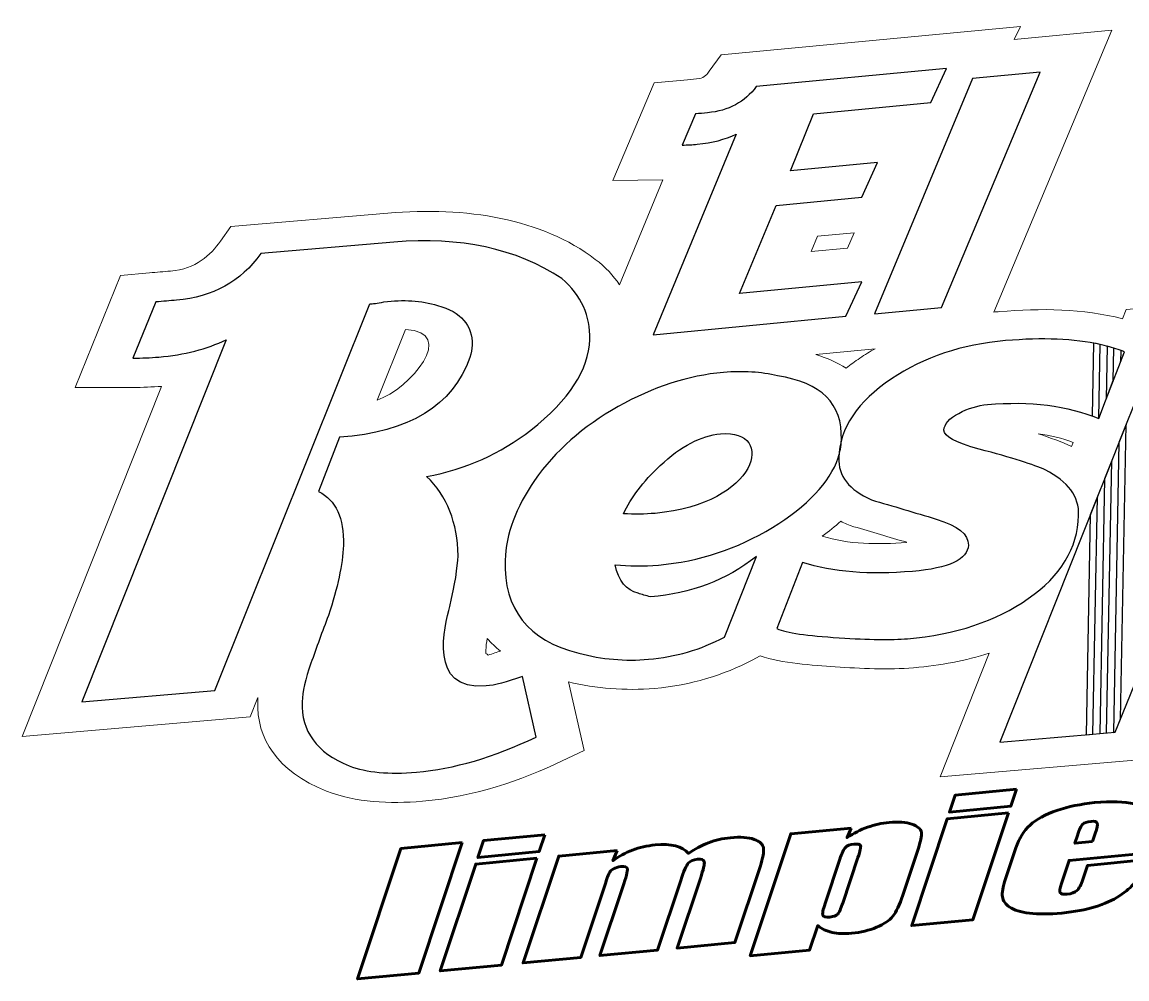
# Model space of a CAD drawing. Header units: centimetres. Extents: x -3.87 to -1.15, y 3.54 to 4.26.
# Drawn here: x -3.87 to -3.039, y 3.54 to 4.26 of the extents above; entities that cross this region are included whole.
import ezdxf

# ---------------------------------------------------------------- set-up
doc = ezdxf.new("R2010")
doc.units = ezdxf.units.CM
doc.header["$MEASUREMENT"] = 0
doc.layers.add('Capa 1', color=7, linetype='Continuous')

msp = doc.modelspace()

# ---------------------------------------------------------------- linework, layer by layer
at = {"layer": 'Capa 1', "color": 175, "lineweight": 9}
for points, knots in [([(-1.56351, 4.13168), (-1.56351, 4.13168), (-1.56351, 4.13168), (-1.56351, 4.13168), (-1.56351, 4.13168), (-1.56351, 4.13168), (-1.54714, 4.17159), (-1.54714, 4.17159), (-1.54714, 4.17159), (-1.54714, 4.17159), (-1.38848, 4.18524), (-1.38848, 4.18524), (-1.38848, 4.18524), (-1.38848, 4.18524), (-1.38851, 4.18524), (-1.38851, 4.18524), (-1.38851, 4.18524), (-1.38809, 4.18528), (-1.38768, 4.18531), (-1.38727, 4.18536), (-1.38727, 4.18536), (-1.3744, 4.18646), (-1.36129, 4.18568), (-1.34945, 4.18187), (-1.34945, 4.18187), (-1.34945, 4.18187), (-1.3251, 4.17404), (-1.3251, 4.17404), (-1.3251, 4.17404), (-1.3251, 4.17404), (-1.3627, 4.07263), (-1.3627, 4.07263), (-1.3627, 4.07263), (-1.3627, 4.07263), (-1.39972, 4.08438), (-1.39972, 4.08438), (-1.39972, 4.08438), (-1.40309, 4.08546), (-1.4077, 4.08658), (-1.41151, 4.08625), (-1.41151, 4.08625), (-1.426, 4.085), (-1.43395, 4.07411), (-1.43729, 4.06591), (-1.43729, 4.06591), (-1.43729, 4.06591), (-1.49435, 3.92671), (-1.49435, 3.92671), (-1.49435, 3.92671), (-1.49435, 3.92671), (-1.65311, 3.91304), (-1.65311, 3.91304), (-1.65311, 3.91304), (-1.65311, 3.91304), (-1.64802, 3.92543), (-1.64802, 3.92543), (-1.64802, 3.92543), (-1.67187, 3.91353), (-1.69894, 3.90475), (-1.72913, 3.90215), (-1.72913, 3.90215), (-1.74882, 3.90046), (-1.76874, 3.90161), (-1.78742, 3.90634), (-1.78742, 3.90634), (-1.81823, 3.91414), (-1.83832, 3.92778), (-1.85041, 3.94455), (-1.85041, 3.94455), (-1.85041, 3.94455), (-1.87052, 3.89432), (-1.87052, 3.89432), (-1.87052, 3.89432), (-1.87052, 3.89432), (-2.00941, 3.88235), (-2.00941, 3.88235), (-2.00941, 3.88235), (-2.01803, 3.88022), (-2.02698, 3.87866), (-2.03629, 3.87786), (-2.03629, 3.87786), (-2.04899, 3.87677), (-2.06177, 3.87713), (-2.07416, 3.87937), (-2.07416, 3.87937), (-2.07416, 3.87937), (-2.05085, 3.82946), (-2.05085, 3.82946), (-2.05085, 3.82946), (-2.05085, 3.82946), (-2.06221, 3.82036), (-2.06221, 3.82036), (-2.06221, 3.82036), (-2.0894, 3.79858), (-2.12644, 3.78609), (-2.16861, 3.78182), (-2.16861, 3.78182), (-2.20227, 3.77838), (-2.23324, 3.78478), (-2.25702, 3.80102), (-2.25702, 3.80102), (-2.29454, 3.82654), (-2.29078, 3.85845), (-2.27814, 3.88998), (-2.27814, 3.88998), (-2.27814, 3.88998), (-2.23621, 3.99476), (-2.23621, 3.99476), (-2.23621, 3.99476), (-2.23621, 3.99476), (-2.29175, 3.85804), (-2.29175, 3.85804), (-2.29175, 3.85804), (-2.29175, 3.85804), (-2.4386, 3.84539), (-2.4386, 3.84539), (-2.4386, 3.84539), (-2.45142, 3.84108), (-2.46504, 3.8379), (-2.47925, 3.83668), (-2.47925, 3.83668), (-2.50065, 3.83484), (-2.5203, 3.83778), (-2.53706, 3.84474), (-2.53706, 3.84474), (-2.555, 3.83661), (-2.57501, 3.83061), (-2.59696, 3.82872), (-2.59696, 3.82872), (-2.61077, 3.82752), (-2.62472, 3.82794), (-2.6381, 3.83067), (-2.6381, 3.83067), (-2.66391, 3.83591), (-2.68121, 3.84637), (-2.69243, 3.85953), (-2.69243, 3.85953), (-2.69243, 3.85953), (-2.7076, 3.82179), (-2.7076, 3.82179), (-2.7076, 3.82179), (-2.7076, 3.82179), (-2.86612, 3.80814), (-2.86612, 3.80814), (-2.86612, 3.80814), (-2.86612, 3.80814), (-2.85839, 3.8275), (-2.85839, 3.8275), (-2.85839, 3.8275), (-2.88064, 3.81451), (-2.90691, 3.80419), (-2.93687, 3.80162), (-2.93687, 3.80162), (-2.95272, 3.80025), (-2.96756, 3.8012), (-2.98096, 3.80431), (-2.98096, 3.80431), (-2.98096, 3.80431), (-3.02089, 3.70537), (-3.02089, 3.70537), (-3.02089, 3.70537), (-3.02089, 3.70537), (-3.17936, 3.69172), (-3.17936, 3.69172), (-3.17936, 3.69172), (-3.17936, 3.69172), (-3.14235, 3.78471), (-3.14235, 3.78471), (-3.14235, 3.78471), (-3.15992, 3.77918), (-3.17894, 3.77556), (-3.19927, 3.77381), (-3.19927, 3.77381), (-3.21807, 3.77218), (-3.23942, 3.7733), (-3.25827, 3.7745), (-3.25827, 3.7745), (-3.27537, 3.7756), (-3.29842, 3.77727), (-3.31483, 3.78275), (-3.31483, 3.78275), (-3.31483, 3.78275), (-3.32074, 3.77962), (-3.32074, 3.77962), (-3.32074, 3.77962), (-3.34225, 3.76831), (-3.3668, 3.76067), (-3.39425, 3.75831), (-3.39425, 3.75831), (-3.41644, 3.7564), (-3.43824, 3.75823), (-3.45918, 3.76319), (-3.45918, 3.76319), (-3.45918, 3.76319), (-3.44743, 3.71154), (-3.44743, 3.71154), (-3.44743, 3.71154), (-3.44743, 3.71154), (-3.46382, 3.70374), (-3.46382, 3.70374), (-3.46382, 3.70374), (-3.49484, 3.68896), (-3.53058, 3.67667), (-3.56903, 3.67336), (-3.56903, 3.67336), (-3.59371, 3.67124), (-3.61932, 3.67244), (-3.64121, 3.68105), (-3.64121, 3.68105), (-3.67869, 3.69578), (-3.694, 3.72078), (-3.69304, 3.74878), (-3.69304, 3.74878), (-3.69301, 3.74962), (-3.69295, 3.75047), (-3.6929, 3.75131), (-3.6929, 3.75131), (-3.6929, 3.75131), (-3.69869, 3.73687), (-3.69869, 3.73687), (-3.69869, 3.73687), (-3.69869, 3.73687), (-3.87043, 3.72209), (-3.87043, 3.72209), (-3.87043, 3.72209), (-3.87043, 3.72209), (-3.76542, 3.98558), (-3.76542, 3.98558), (-3.76542, 3.98558), (-3.77254, 3.98503), (-3.77968, 3.98478), (-3.78683, 3.98478), (-3.78683, 3.98478), (-3.78683, 3.98478), (-3.8306, 3.9848), (-3.8306, 3.9848), (-3.8306, 3.9848), (-3.8306, 3.9848), (-3.79641, 4.06906), (-3.79641, 4.06906), (-3.79641, 4.06906), (-3.79641, 4.06906), (-3.77442, 4.07096), (-3.77442, 4.07096), (-3.77442, 4.07096), (-3.76915, 4.07141), (-3.76392, 4.07186), (-3.75865, 4.0723), (-3.75865, 4.0723), (-3.73964, 4.07395), (-3.72864, 4.08419), (-3.721, 4.09493), (-3.721, 4.09493), (-3.721, 4.09493), (-3.71327, 4.10575), (-3.71327, 4.10575), (-3.71327, 4.10575), (-3.71327, 4.10575), (-3.59514, 4.11592), (-3.59514, 4.11592), (-3.59514, 4.11592), (-3.53594, 4.12101), (-3.47918, 4.11173), (-3.43891, 4.08115), (-3.43891, 4.08115), (-3.43117, 4.07528), (-3.42522, 4.06886), (-3.42078, 4.06207), (-3.42078, 4.06207), (-3.42078, 4.06207), (-3.38798, 4.14096), (-3.38798, 4.14096), (-3.38798, 4.14096), (-3.38798, 4.14096), (-3.4257, 4.14046), (-3.4257, 4.14046), (-3.4257, 4.14046), (-3.4257, 4.14046), (-3.39467, 4.21387), (-3.39467, 4.21387), (-3.39467, 4.21387), (-3.39467, 4.21387), (-3.36947, 4.21627), (-3.36947, 4.21627), (-3.36947, 4.21627), (-3.36643, 4.21656), (-3.36338, 4.21685), (-3.36035, 4.21714), (-3.36035, 4.21714), (-3.35707, 4.21746), (-3.35434, 4.22112), (-3.35314, 4.22273), (-3.35314, 4.22273), (-3.35314, 4.22273), (-3.34406, 4.23496), (-3.34406, 4.23496), (-3.34406, 4.23496), (-3.34406, 4.23496), (-3.11894, 4.25647), (-3.11894, 4.25647), (-3.11894, 4.25647), (-3.11894, 4.25647), (-3.12354, 4.24647), (-3.12354, 4.24647), (-3.12354, 4.24647), (-3.12354, 4.24647), (-3.05005, 4.2535), (-3.05005, 4.2535), (-3.05005, 4.2535), (-3.05005, 4.2535), (-3.13884, 4.04142), (-3.13884, 4.04142), (-3.13884, 4.04142), (-3.13746, 4.04157), (-3.13607, 4.04169), (-3.13467, 4.04181), (-3.13467, 4.04181), (-3.10384, 4.04447), (-3.07131, 4.04401), (-3.04215, 4.03648), (-3.04215, 4.03648), (-3.04215, 4.03648), (-3.03935, 4.04351), (-3.03935, 4.04351), (-3.03935, 4.04351), (-3.03935, 4.04351), (-2.88046, 4.05719), (-2.88046, 4.05719), (-2.88046, 4.05719), (-2.88046, 4.05719), (-2.88058, 4.05683), (-2.88058, 4.05683), (-2.88058, 4.05683), (-2.87706, 4.05737), (-2.87351, 4.0578), (-2.86984, 4.0581), (-2.86984, 4.0581), (-2.85605, 4.0593), (-2.84212, 4.05888), (-2.82874, 4.05617), (-2.82874, 4.05617), (-2.80493, 4.05133), (-2.78842, 4.04204), (-2.77735, 4.03028), (-2.77735, 4.03028), (-2.77735, 4.03028), (-2.71992, 4.17392), (-2.71992, 4.17392), (-2.71992, 4.17392), (-2.71992, 4.17392), (-2.56065, 4.18765), (-2.56065, 4.18765), (-2.56065, 4.18765), (-2.56065, 4.18765), (-2.61084, 4.06269), (-2.61084, 4.06269), (-2.61084, 4.06269), (-2.58803, 4.07639), (-2.56091, 4.08732), (-2.52977, 4.09), (-2.52977, 4.09), (-2.51555, 4.09122), (-2.50202, 4.09061), (-2.48957, 4.08818), (-2.48957, 4.08818), (-2.48957, 4.08818), (-2.48817, 4.09141), (-2.48817, 4.09141), (-2.48817, 4.09141), (-2.48817, 4.09141), (-2.33208, 4.10485), (-2.33208, 4.10485), (-2.33208, 4.10485), (-2.33208, 4.10485), (-2.33243, 4.10396), (-2.33243, 4.10396), (-2.33243, 4.10396), (-2.33243, 4.10396), (-2.18859, 4.11634), (-2.18859, 4.11634), (-2.18859, 4.11634), (-2.18859, 4.11634), (-2.18881, 4.11581), (-2.18881, 4.11581), (-2.18881, 4.11581), (-2.18394, 4.11657), (-2.17902, 4.11716), (-2.17403, 4.11759), (-2.17403, 4.11759), (-2.16286, 4.11856), (-2.15177, 4.11901), (-2.14072, 4.11715), (-2.14072, 4.11715), (-2.11256, 4.11241), (-2.09244, 4.10191), (-2.08014, 4.08786), (-2.08014, 4.08786), (-2.07363, 4.09332), (-2.06666, 4.09855), (-2.05918, 4.10353), (-2.05918, 4.10353), (-2.03449, 4.11998), (-2.00408, 4.13397), (-1.96843, 4.13704), (-1.96843, 4.13704), (-1.95396, 4.13828), (-1.94028, 4.13755), (-1.92778, 4.13494), (-1.92778, 4.13494), (-1.92778, 4.13494), (-1.8828, 4.24602), (-1.8828, 4.24602), (-1.8828, 4.24602), (-1.8828, 4.24602), (-1.7243, 4.25967), (-1.7243, 4.25967), (-1.7243, 4.25967), (-1.7243, 4.25967), (-1.77694, 4.12816), (-1.77694, 4.12816), (-1.77694, 4.12816), (-1.77463, 4.12961), (-1.77226, 4.13101), (-1.76985, 4.13241), (-1.76985, 4.13241), (-1.74278, 4.14803), (-1.71102, 4.16008), (-1.67479, 4.1632), (-1.67479, 4.1632), (-1.65477, 4.16492), (-1.63504, 4.16341), (-1.6162, 4.15849), (-1.6162, 4.15849), (-1.59287, 4.15242), (-1.57571, 4.14312), (-1.56351, 4.13168)], [0, 0, 0, 0, 0.009091, 0.009091, 0.009091, 0.009091, 0.018182, 0.018182, 0.018182, 0.018182, 0.027273, 0.027273, 0.027273, 0.027273, 0.036364, 0.036364, 0.036364, 0.036364, 0.045455, 0.045455, 0.045455, 0.045455, 0.054545, 0.054545, 0.054545, 0.054545, 0.063636, 0.063636, 0.063636, 0.063636, 0.072727, 0.072727, 0.072727, 0.072727, 0.081818, 0.081818, 0.081818, 0.081818, 0.090909, 0.090909, 0.090909, 0.090909, 0.1, 0.1, 0.1, 0.1, 0.109091, 0.109091, 0.109091, 0.109091, 0.118182, 0.118182, 0.118182, 0.118182, 0.127273, 0.127273, 0.127273, 0.127273, 0.136364, 0.136364, 0.136364, 0.136364, 0.145455, 0.145455, 0.145455, 0.145455, 0.154545, 0.154545, 0.154545, 0.154545, 0.163636, 0.163636, 0.163636, 0.163636, 0.172727, 0.172727, 0.172727, 0.172727, 0.181818, 0.181818, 0.181818, 0.181818, 0.190909, 0.190909, 0.190909, 0.190909, 0.2, 0.2, 0.2, 0.2, 0.209091, 0.209091, 0.209091, 0.209091, 0.218182, 0.218182, 0.218182, 0.218182, 0.227273, 0.227273, 0.227273, 0.227273, 0.236364, 0.236364, 0.236364, 0.236364, 0.245455, 0.245455, 0.245455, 0.245455, 0.254545, 0.254545, 0.254545, 0.254545, 0.263636, 0.263636, 0.263636, 0.263636, 0.272727, 0.272727, 0.272727, 0.272727, 0.281818, 0.281818, 0.281818, 0.281818, 0.290909, 0.290909, 0.290909, 0.290909, 0.3, 0.3, 0.3, 0.3, 0.309091, 0.309091, 0.309091, 0.309091, 0.318182, 0.318182, 0.318182, 0.318182, 0.327273, 0.327273, 0.327273, 0.327273, 0.336364, 0.336364, 0.336364, 0.336364, 0.345455, 0.345455, 0.345455, 0.345455, 0.354545, 0.354545, 0.354545, 0.354545, 0.363636, 0.363636, 0.363636, 0.363636, 0.372727, 0.372727, 0.372727, 0.372727, 0.381818, 0.381818, 0.381818, 0.381818, 0.390909, 0.390909, 0.390909, 0.390909, 0.4, 0.4, 0.4, 0.4, 0.409091, 0.409091, 0.409091, 0.409091, 0.418182, 0.418182, 0.418182, 0.418182, 0.427273, 0.427273, 0.427273, 0.427273, 0.436364, 0.436364, 0.436364, 0.436364, 0.445455, 0.445455, 0.445455, 0.445455, 0.454545, 0.454545, 0.454545, 0.454545, 0.463636, 0.463636, 0.463636, 0.463636, 0.472727, 0.472727, 0.472727, 0.472727, 0.481818, 0.481818, 0.481818, 0.481818, 0.490909, 0.490909, 0.490909, 0.490909, 0.5, 0.5, 0.5, 0.5, 0.509091, 0.509091, 0.509091, 0.509091, 0.518182, 0.518182, 0.518182, 0.518182, 0.527273, 0.527273, 0.527273, 0.527273, 0.536364, 0.536364, 0.536364, 0.536364, 0.545455, 0.545455, 0.545455, 0.545455, 0.554545, 0.554545, 0.554545, 0.554545, 0.563636, 0.563636, 0.563636, 0.563636, 0.572727, 0.572727, 0.572727, 0.572727, 0.581818, 0.581818, 0.581818, 0.581818, 0.590909, 0.590909, 0.590909, 0.590909, 0.6, 0.6, 0.6, 0.6, 0.609091, 0.609091, 0.609091, 0.609091, 0.618182, 0.618182, 0.618182, 0.618182, 0.627273, 0.627273, 0.627273, 0.627273, 0.636364, 0.636364, 0.636364, 0.636364, 0.645455, 0.645455, 0.645455, 0.645455, 0.654545, 0.654545, 0.654545, 0.654545, 0.663636, 0.663636, 0.663636, 0.663636, 0.672727, 0.672727, 0.672727, 0.672727, 0.681818, 0.681818, 0.681818, 0.681818, 0.690909, 0.690909, 0.690909, 0.690909, 0.7, 0.7, 0.7, 0.7, 0.709091, 0.709091, 0.709091, 0.709091, 0.718182, 0.718182, 0.718182, 0.718182, 0.727273, 0.727273, 0.727273, 0.727273, 0.736364, 0.736364, 0.736364, 0.736364, 0.745455, 0.745455, 0.745455, 0.745455, 0.754545, 0.754545, 0.754545, 0.754545, 0.763636, 0.763636, 0.763636, 0.763636, 0.772727, 0.772727, 0.772727, 0.772727, 0.781818, 0.781818, 0.781818, 0.781818, 0.790909, 0.790909, 0.790909, 0.790909, 0.8, 0.8, 0.8, 0.8, 0.809091, 0.809091, 0.809091, 0.809091, 0.818182, 0.818182, 0.818182, 0.818182, 0.827273, 0.827273, 0.827273, 0.827273, 0.836364, 0.836364, 0.836364, 0.836364, 0.845455, 0.845455, 0.845455, 0.845455, 0.854545, 0.854545, 0.854545, 0.854545, 0.863636, 0.863636, 0.863636, 0.863636, 0.872727, 0.872727, 0.872727, 0.872727, 0.881818, 0.881818, 0.881818, 0.881818, 0.890909, 0.890909, 0.890909, 0.890909, 0.9, 0.9, 0.9, 0.9, 0.909091, 0.909091, 0.909091, 0.909091, 0.918182, 0.918182, 0.918182, 0.918182, 0.927273, 0.927273, 0.927273, 0.927273, 0.936364, 0.936364, 0.936364, 0.936364, 0.945455, 0.945455, 0.945455, 0.945455, 0.954545, 0.954545, 0.954545, 0.954545, 0.963636, 0.963636, 0.963636, 0.963636, 0.972727, 0.972727, 0.972727, 0.972727, 0.981818, 0.981818, 0.981818, 0.981818, 1, 1, 1, 1]), ([(-3.24896, 4.0896), (-3.24896, 4.0896), (-3.24896, 4.0896), (-3.24896, 4.0896), (-3.24896, 4.0896), (-3.24896, 4.0896), (-3.24416, 4.1011), (-3.24416, 4.1011), (-3.24416, 4.1011), (-3.24416, 4.1011), (-3.27165, 4.09848), (-3.27165, 4.09848), (-3.27165, 4.09848), (-3.27165, 4.09848), (-3.27645, 4.08697), (-3.27645, 4.08697), (-3.27645, 4.08697), (-3.27645, 4.08697), (-3.24896, 4.0896), (-3.24896, 4.0896)], [0, 0, 0, 0, 0.166667, 0.166667, 0.166667, 0.166667, 0.333333, 0.333333, 0.333333, 0.333333, 0.5, 0.5, 0.5, 0.5, 0.666667, 0.666667, 0.666667, 0.666667, 1, 1, 1, 1]), ([(-3.60325, 3.97508), (-3.60325, 3.97508), (-3.60325, 3.97508), (-3.60325, 3.97508), (-3.60325, 3.97508), (-3.57853, 3.98361), (-3.54195, 4.0267), (-3.58193, 4.02828), (-3.58193, 4.02828), (-3.58193, 4.02828), (-3.60325, 3.97508), (-3.60325, 3.97508)], [0, 0, 0, 0, 0.25, 0.25, 0.25, 0.25, 0.5, 0.5, 0.5, 0.5, 1, 1, 1, 1]), ([(-3.27302, 4.00964), (-3.27302, 4.00964), (-3.27302, 4.00964), (-3.27302, 4.00964), (-3.27302, 4.00964), (-3.26427, 4.00678), (-3.25667, 4.00331), (-3.25017, 3.99929), (-3.25017, 3.99929), (-3.24689, 4.00187), (-3.24343, 4.00437), (-3.23976, 4.00682), (-3.23976, 4.00682), (-3.23605, 4.00931), (-3.23223, 4.01167), (-3.22832, 4.01391), (-3.22832, 4.01391), (-3.22832, 4.01391), (-3.27302, 4.00964), (-3.27302, 4.00964)], [0, 0, 0, 0, 0.166667, 0.166667, 0.166667, 0.166667, 0.333333, 0.333333, 0.333333, 0.333333, 0.5, 0.5, 0.5, 0.5, 0.666667, 0.666667, 0.666667, 0.666667, 1, 1, 1, 1]), ([(-3.0792, 3.94333), (-3.0792, 3.94333), (-3.0792, 3.94333), (-3.0792, 3.94333), (-3.0792, 3.94333), (-3.08754, 3.94665), (-3.09637, 3.9487), (-3.1055, 3.9498), (-3.1055, 3.9498), (-3.09629, 3.94693), (-3.08746, 3.94377), (-3.08045, 3.94035), (-3.08045, 3.94035), (-3.08045, 3.94035), (-3.08043, 3.94035), (-3.08041, 3.94034), (-3.08041, 3.94034), (-3.08041, 3.94034), (-3.0792, 3.94333), (-3.0792, 3.94333)], [0, 0, 0, 0, 0.166667, 0.166667, 0.166667, 0.166667, 0.333333, 0.333333, 0.333333, 0.333333, 0.5, 0.5, 0.5, 0.5, 0.666667, 0.666667, 0.666667, 0.666667, 1, 1, 1, 1]), ([(-3.25409, 3.88403), (-3.25409, 3.88403), (-3.25409, 3.88403), (-3.25409, 3.88403), (-3.25409, 3.88403), (-3.25847, 3.88015), (-3.26318, 3.87643), (-3.26816, 3.87284), (-3.26816, 3.87284), (-3.24867, 3.86665), (-3.22568, 3.86637), (-3.2047, 3.86818), (-3.2047, 3.86818), (-3.20462, 3.86819), (-3.20452, 3.86819), (-3.20444, 3.8682), (-3.20444, 3.8682), (-3.21768, 3.87218), (-3.23095, 3.8761), (-3.24424, 3.87996), (-3.24424, 3.87996), (-3.24424, 3.87996), (-3.247, 3.88076), (-3.247, 3.88076), (-3.247, 3.88076), (-3.247, 3.88076), (-3.24951, 3.88187), (-3.24951, 3.88187), (-3.24951, 3.88187), (-3.25108, 3.88257), (-3.25261, 3.88329), (-3.25409, 3.88403)], [0, 0, 0, 0, 0.111111, 0.111111, 0.111111, 0.111111, 0.222222, 0.222222, 0.222222, 0.222222, 0.333333, 0.333333, 0.333333, 0.333333, 0.444444, 0.444444, 0.444444, 0.444444, 0.555556, 0.555556, 0.555556, 0.555556, 0.666667, 0.666667, 0.666667, 0.666667, 0.777778, 0.777778, 0.777778, 0.777778, 1, 1, 1, 1]), ([(-3.52029, 3.79578), (-3.52029, 3.79578), (-3.52029, 3.79578), (-3.52029, 3.79578), (-3.52029, 3.79578), (-3.52082, 3.79269), (-3.5212, 3.7897), (-3.52129, 3.78694), (-3.52129, 3.78694), (-3.52131, 3.78631), (-3.52132, 3.78542), (-3.52127, 3.78459), (-3.52127, 3.78459), (-3.52071, 3.78419), (-3.52013, 3.78378), (-3.5196, 3.78337), (-3.5196, 3.78337), (-3.51627, 3.78435), (-3.51277, 3.78557), (-3.51041, 3.78641), (-3.51041, 3.78641), (-3.51407, 3.78937), (-3.51737, 3.7925), (-3.52029, 3.79578)], [0, 0, 0, 0, 0.142857, 0.142857, 0.142857, 0.142857, 0.285714, 0.285714, 0.285714, 0.285714, 0.428571, 0.428571, 0.428571, 0.428571, 0.571429, 0.571429, 0.571429, 0.571429, 0.714286, 0.714286, 0.714286, 0.714286, 1, 1, 1, 1])]:
    msp.add_open_spline(points, degree=3, knots=knots, dxfattribs=at)
at = {"layer": 'Capa 1', "color": 7}
for points, knots in [([(-3.23836, 4.12793), (-3.23836, 4.12793), (-3.23836, 4.12793), (-3.23836, 4.12793), (-3.23836, 4.12793), (-3.23836, 4.12793), (-3.30288, 4.12176), (-3.30288, 4.12176), (-3.30288, 4.12176), (-3.30288, 4.12176), (-3.33037, 4.05554), (-3.33037, 4.05554), (-3.33037, 4.05554), (-3.33037, 4.05554), (-3.23837, 4.06433), (-3.23837, 4.06433), (-3.23837, 4.06433), (-3.23837, 4.06433), (-3.2502, 4.03833), (-3.2502, 4.03833), (-3.2502, 4.03833), (-3.2502, 4.03833), (-3.39548, 4.02445), (-3.39548, 4.02445), (-3.39548, 4.02445), (-3.39548, 4.02445), (-3.33281, 4.17533), (-3.33281, 4.17533), (-3.33281, 4.17533), (-3.3412, 4.17134), (-3.35097, 4.16881), (-3.36218, 4.16774), (-3.36218, 4.16774), (-3.36584, 4.1674), (-3.3696, 4.16719), (-3.37349, 4.16714), (-3.37349, 4.16714), (-3.37349, 4.16714), (-3.36359, 4.19056), (-3.36359, 4.19056), (-3.36359, 4.19056), (-3.36042, 4.19087), (-3.35738, 4.19116), (-3.35446, 4.19144), (-3.35446, 4.19144), (-3.33863, 4.19295), (-3.3264, 4.19954), (-3.31774, 4.21119), (-3.31774, 4.21119), (-3.31774, 4.21119), (-3.17463, 4.22488), (-3.17463, 4.22488), (-3.17463, 4.22488), (-3.17463, 4.22488), (-3.18645, 4.19912), (-3.18645, 4.19912), (-3.18645, 4.19912), (-3.18645, 4.19912), (-3.27461, 4.19069), (-3.27461, 4.19069), (-3.27461, 4.19069), (-3.27461, 4.19069), (-3.29191, 4.14768), (-3.29191, 4.14768), (-3.29191, 4.14768), (-3.29191, 4.14768), (-3.22656, 4.15393), (-3.22656, 4.15393), (-3.22656, 4.15393), (-3.22656, 4.15393), (-3.23836, 4.12793), (-3.23836, 4.12793)], [0, 0, 0, 0, 0.052632, 0.052632, 0.052632, 0.052632, 0.105263, 0.105263, 0.105263, 0.105263, 0.157895, 0.157895, 0.157895, 0.157895, 0.210526, 0.210526, 0.210526, 0.210526, 0.263158, 0.263158, 0.263158, 0.263158, 0.315789, 0.315789, 0.315789, 0.315789, 0.368421, 0.368421, 0.368421, 0.368421, 0.421053, 0.421053, 0.421053, 0.421053, 0.473684, 0.473684, 0.473684, 0.473684, 0.526316, 0.526316, 0.526316, 0.526316, 0.578947, 0.578947, 0.578947, 0.578947, 0.631579, 0.631579, 0.631579, 0.631579, 0.684211, 0.684211, 0.684211, 0.684211, 0.736842, 0.736842, 0.736842, 0.736842, 0.789474, 0.789474, 0.789474, 0.789474, 0.842105, 0.842105, 0.842105, 0.842105, 0.894737, 0.894737, 0.894737, 0.894737, 1, 1, 1, 1]), ([(-3.17827, 4.04497), (-3.17827, 4.04497), (-3.22864, 4.04015), (-3.22864, 4.04015), (-3.22864, 4.04015), (-3.22864, 4.04015), (-3.15488, 4.2172), (-3.15488, 4.2172), (-3.15488, 4.2172), (-3.15488, 4.2172), (-3.10415, 4.22205), (-3.10415, 4.22205), (-3.10415, 4.22205), (-3.10415, 4.22205), (-3.17827, 4.04497), (-3.17827, 4.04497)], [0, 0, 0, 0, 0.2, 0.2, 0.2, 0.2, 0.4, 0.4, 0.4, 0.4, 0.6, 0.6, 0.6, 0.6, 1, 1, 1, 1])]:
    msp.add_open_spline(points, degree=3, knots=knots, dxfattribs=at)
at = {"layer": 'Capa 1', "color": 141}
for points, knots in [([(-3.82545, 3.74819), (-3.82545, 3.74819), (-3.82545, 3.7482), (-3.82545, 3.7482), (-3.82545, 3.7482), (-3.82545, 3.7482), (-3.71687, 4.02066), (-3.71687, 4.02066), (-3.71687, 4.02066), (-3.71687, 4.02066), (-3.71687, 4.02066), (-3.71687, 4.02066), (-3.71687, 4.02066), (-3.73133, 4.01363), (-3.74822, 4.00928), (-3.76754, 4.00762), (-3.76754, 4.00762), (-3.77386, 4.00707), (-3.78034, 4.0068), (-3.78704, 4.00681), (-3.78704, 4.00681), (-3.78704, 4.00681), (-3.76987, 4.04909), (-3.76987, 4.04909), (-3.76987, 4.04909), (-3.76442, 4.04957), (-3.75917, 4.05001), (-3.75413, 4.05045), (-3.75413, 4.05045), (-3.72684, 4.0528), (-3.70572, 4.06446), (-3.69076, 4.08544), (-3.69076, 4.08544), (-3.69076, 4.08544), (-3.59062, 4.09405), (-3.59062, 4.09405), (-3.59062, 4.09405), (-3.54064, 4.09836), (-3.49847, 4.08925), (-3.46409, 4.06675), (-3.46409, 4.06675), (-3.44945, 4.05382), (-3.44244, 4.03851), (-3.44305, 4.0208), (-3.44305, 4.0208), (-3.44383, 3.99815), (-3.45864, 3.97545), (-3.48746, 3.95271), (-3.48746, 3.95271), (-3.51026, 3.93482), (-3.53642, 3.92317), (-3.56591, 3.91774), (-3.56591, 3.91774), (-3.55051, 3.90285), (-3.54261, 3.88298), (-3.54222, 3.85812), (-3.54222, 3.85812), (-3.54253, 3.84912), (-3.54464, 3.83641), (-3.54854, 3.82002), (-3.54854, 3.82002), (-3.55204, 3.80537), (-3.56546, 3.75621), (-3.52109, 3.76008), (-3.52109, 3.76008), (-3.51479, 3.76061), (-3.50572, 3.763), (-3.49384, 3.7672), (-3.49384, 3.7672), (-3.49384, 3.7672), (-3.48349, 3.72163), (-3.48349, 3.72163), (-3.48349, 3.72163), (-3.5154, 3.70645), (-3.54544, 3.69763), (-3.57356, 3.69521), (-3.57356, 3.69521), (-3.59413, 3.69344), (-3.61103, 3.69502), (-3.62426, 3.69996), (-3.62426, 3.69996), (-3.64863, 3.71001), (-3.66041, 3.72608), (-3.65965, 3.74814), (-3.65965, 3.74814), (-3.65939, 3.75569), (-3.65717, 3.76536), (-3.653, 3.77716), (-3.653, 3.77716), (-3.64883, 3.78894), (-3.64444, 3.80097), (-3.63982, 3.81324), (-3.63982, 3.81324), (-3.63285, 3.83411), (-3.62909, 3.85165), (-3.6286, 3.86588), (-3.6286, 3.86588), (-3.62789, 3.8865), (-3.63413, 3.89999), (-3.6473, 3.90638), (-3.6473, 3.90638), (-3.6473, 3.90638), (-3.63145, 3.94726), (-3.63145, 3.94726), (-3.63145, 3.94726), (-3.57901, 3.95091), (-3.54629, 3.97094), (-3.53332, 4.00738), (-3.53332, 4.00738), (-3.53236, 4.01065), (-3.53182, 4.01373), (-3.53172, 4.01664), (-3.53172, 4.01664), (-3.53121, 4.03145), (-3.53989, 4.04141), (-3.55761, 4.04653), (-3.55761, 4.04653), (-3.56993, 4.0501), (-3.58341, 4.05097), (-3.59814, 4.04912), (-3.59814, 4.04912), (-3.60309, 4.04805), (-3.60664, 4.0476), (-3.60875, 4.0477), (-3.60875, 4.0477), (-3.60875, 4.0477), (-3.72528, 3.75681), (-3.72528, 3.75681), (-3.72528, 3.75681), (-3.72528, 3.75681), (-3.82545, 3.74819), (-3.82545, 3.74819)], [0, 0, 0, 0, 0.029412, 0.029412, 0.029412, 0.029412, 0.058824, 0.058824, 0.058824, 0.058824, 0.088235, 0.088235, 0.088235, 0.088235, 0.117647, 0.117647, 0.117647, 0.117647, 0.147059, 0.147059, 0.147059, 0.147059, 0.176471, 0.176471, 0.176471, 0.176471, 0.205882, 0.205882, 0.205882, 0.205882, 0.235294, 0.235294, 0.235294, 0.235294, 0.264706, 0.264706, 0.264706, 0.264706, 0.294118, 0.294118, 0.294118, 0.294118, 0.323529, 0.323529, 0.323529, 0.323529, 0.352941, 0.352941, 0.352941, 0.352941, 0.382353, 0.382353, 0.382353, 0.382353, 0.411765, 0.411765, 0.411765, 0.411765, 0.441176, 0.441176, 0.441176, 0.441176, 0.470588, 0.470588, 0.470588, 0.470588, 0.5, 0.5, 0.5, 0.5, 0.529412, 0.529412, 0.529412, 0.529412, 0.558824, 0.558824, 0.558824, 0.558824, 0.588235, 0.588235, 0.588235, 0.588235, 0.617647, 0.617647, 0.617647, 0.617647, 0.647059, 0.647059, 0.647059, 0.647059, 0.676471, 0.676471, 0.676471, 0.676471, 0.705882, 0.705882, 0.705882, 0.705882, 0.735294, 0.735294, 0.735294, 0.735294, 0.764706, 0.764706, 0.764706, 0.764706, 0.794118, 0.794118, 0.794118, 0.794118, 0.823529, 0.823529, 0.823529, 0.823529, 0.852941, 0.852941, 0.852941, 0.852941, 0.882353, 0.882353, 0.882353, 0.882353, 0.911765, 0.911765, 0.911765, 0.911765, 0.941176, 0.941176, 0.941176, 0.941176, 1, 1, 1, 1]), ([(-3.05874, 4.01706), (-3.05874, 4.01706), (-3.0598, 3.96173), (-3.0598, 3.96173), (-3.0598, 3.96173), (-3.0598, 3.96173), (-3.05996, 3.96131), (-3.05996, 3.96131), (-3.05996, 3.96131), (-3.05996, 3.96131), (-3.05996, 3.96131), (-3.05996, 3.96131), (-3.05996, 3.96131), (-3.0835, 3.97115), (-3.11145, 3.97467), (-3.14376, 3.97189), (-3.14376, 3.97189), (-3.1509, 3.97128), (-3.15809, 3.96906), (-3.16534, 3.96526), (-3.16534, 3.96526), (-3.17259, 3.96145), (-3.17629, 3.95722), (-3.17645, 3.95258), (-3.17645, 3.95258), (-3.17661, 3.94793), (-3.16777, 3.94319), (-3.14994, 3.93836), (-3.14994, 3.93836), (-3.12504, 3.93182), (-3.10849, 3.92659), (-3.10023, 3.92266), (-3.10023, 3.92266), (-3.08295, 3.91403), (-3.07457, 3.90259), (-3.07506, 3.88836), (-3.07506, 3.88836), (-3.0759, 3.86369), (-3.08854, 3.84284), (-3.11298, 3.82584), (-3.11298, 3.82584), (-3.13743, 3.80882), (-3.16771, 3.79876), (-3.20383, 3.79565), (-3.20383, 3.79565), (-3.21601, 3.7946), (-3.23315, 3.79487), (-3.25529, 3.79643), (-3.25529, 3.79643), (-3.27953, 3.79781), (-3.29514, 3.80008), (-3.30215, 3.80325), (-3.30215, 3.80325), (-3.30215, 3.80325), (-3.28286, 3.8531), (-3.28286, 3.8531), (-3.28286, 3.8531), (-3.26008, 3.84581), (-3.23252, 3.84354), (-3.2002, 3.84633), (-3.2002, 3.84633), (-3.17249, 3.84871), (-3.15847, 3.85527), (-3.1581, 3.86602), (-3.1581, 3.86602), (-3.15782, 3.87415), (-3.16583, 3.8807), (-3.18221, 3.88566), (-3.18221, 3.88566), (-3.19858, 3.89061), (-3.21484, 3.89543), (-3.231, 3.90011), (-3.231, 3.90011), (-3.2479, 3.90764), (-3.25612, 3.91822), (-3.25565, 3.93186), (-3.25565, 3.93186), (-3.25488, 3.95422), (-3.24163, 3.97403), (-3.21593, 3.99129), (-3.21593, 3.99129), (-3.19151, 4.00758), (-3.16291, 4.01714), (-3.13017, 4.01995), (-3.13017, 4.01995), (-3.10212, 4.02237), (-3.0783, 4.02141), (-3.05874, 4.01706)], [0, 0, 0, 0, 0.043478, 0.043478, 0.043478, 0.043478, 0.086957, 0.086957, 0.086957, 0.086957, 0.130435, 0.130435, 0.130435, 0.130435, 0.173913, 0.173913, 0.173913, 0.173913, 0.217391, 0.217391, 0.217391, 0.217391, 0.26087, 0.26087, 0.26087, 0.26087, 0.304348, 0.304348, 0.304348, 0.304348, 0.347826, 0.347826, 0.347826, 0.347826, 0.391304, 0.391304, 0.391304, 0.391304, 0.434783, 0.434783, 0.434783, 0.434783, 0.478261, 0.478261, 0.478261, 0.478261, 0.521739, 0.521739, 0.521739, 0.521739, 0.565217, 0.565217, 0.565217, 0.565217, 0.608696, 0.608696, 0.608696, 0.608696, 0.652174, 0.652174, 0.652174, 0.652174, 0.695652, 0.695652, 0.695652, 0.695652, 0.73913, 0.73913, 0.73913, 0.73913, 0.782609, 0.782609, 0.782609, 0.782609, 0.826087, 0.826087, 0.826087, 0.826087, 0.869565, 0.869565, 0.869565, 0.869565, 0.913043, 0.913043, 0.913043, 0.913043, 1, 1, 1, 1]), ([(-3.04851, 4.01435), (-3.04851, 4.01435), (-3.04897, 3.98994), (-3.04897, 3.98994), (-3.04897, 3.98994), (-3.04897, 3.98994), (-3.05996, 3.96131), (-3.05996, 3.96131), (-3.05996, 3.96131), (-3.05996, 3.96131), (-3.05996, 3.96131), (-3.05996, 3.96131), (-3.05996, 3.96131), (-3.06159, 3.96199), (-3.06324, 3.96264), (-3.06491, 3.96326), (-3.06491, 3.96326), (-3.06491, 3.96326), (-3.06387, 4.0181), (-3.06387, 4.0181), (-3.06387, 4.0181), (-3.05845, 4.01709), (-3.05333, 4.01584), (-3.04851, 4.01435)], [0, 0, 0, 0, 0.142857, 0.142857, 0.142857, 0.142857, 0.285714, 0.285714, 0.285714, 0.285714, 0.428571, 0.428571, 0.428571, 0.428571, 0.571429, 0.571429, 0.571429, 0.571429, 0.714286, 0.714286, 0.714286, 0.714286, 1, 1, 1, 1]), ([(-3.05439, 3.97584), (-3.05439, 3.97584), (-3.05362, 4.01581), (-3.05362, 4.01581), (-3.05362, 4.01581), (-3.04905, 4.01461), (-3.04473, 4.0132), (-3.04066, 4.0116), (-3.04066, 4.0116), (-3.04066, 4.0116), (-3.05439, 3.97584), (-3.05439, 3.97584)], [0, 0, 0, 0, 0.25, 0.25, 0.25, 0.25, 0.5, 0.5, 0.5, 0.5, 1, 1, 1, 1]), ([(-3.04355, 4.00407), (-3.04355, 4.00407), (-3.04339, 4.01263), (-3.04339, 4.01263), (-3.04339, 4.01263), (-3.04339, 4.01263), (-3.04066, 4.0116), (-3.04066, 4.0116), (-3.04066, 4.0116), (-3.04066, 4.0116), (-3.04355, 4.00407), (-3.04355, 4.00407)], [0, 0, 0, 0, 0.25, 0.25, 0.25, 0.25, 0.5, 0.5, 0.5, 0.5, 1, 1, 1, 1]), ([(-3.42399, 3.85137), (-3.42399, 3.85137), (-3.42399, 3.85137), (-3.42399, 3.85137), (-3.42399, 3.85137), (-3.42148, 3.83913), (-3.41566, 3.83197), (-3.40653, 3.82986), (-3.40653, 3.82986), (-3.40403, 3.82892), (-3.40092, 3.82803), (-3.39718, 3.82719), (-3.39718, 3.82719), (-3.36696, 3.82951), (-3.34045, 3.83961), (-3.31765, 3.85749), (-3.31765, 3.85749), (-3.31765, 3.85749), (-3.34173, 3.79687), (-3.34173, 3.79687), (-3.34173, 3.79687), (-3.35962, 3.78744), (-3.37864, 3.7819), (-3.3988, 3.78016), (-3.3988, 3.78016), (-3.41644, 3.77865), (-3.43397, 3.78017), (-3.45139, 3.78475), (-3.45139, 3.78475), (-3.48957, 3.7945), (-3.50803, 3.81779), (-3.50677, 3.85466), (-3.50677, 3.85466), (-3.50609, 3.8744), (-3.49869, 3.89443), (-3.4846, 3.91475), (-3.4846, 3.91475), (-3.46919, 3.93691), (-3.44823, 3.95544), (-3.42179, 3.97031), (-3.42179, 3.97031), (-3.39531, 3.98518), (-3.36884, 3.99375), (-3.34242, 3.99604), (-3.34242, 3.99604), (-3.32771, 3.9973), (-3.31414, 3.99645), (-3.30168, 3.99346), (-3.30168, 3.99346), (-3.26876, 3.98848), (-3.25277, 3.97249), (-3.2537, 3.94549), (-3.2537, 3.94549), (-3.25387, 3.94055), (-3.25465, 3.93601), (-3.25606, 3.93183), (-3.25606, 3.93183), (-3.26258, 3.91303), (-3.2791, 3.89555), (-3.3056, 3.87936), (-3.3056, 3.87936), (-3.33211, 3.86319), (-3.36068, 3.85378), (-3.39133, 3.85113), (-3.39133, 3.85113), (-3.40268, 3.85016), (-3.41354, 3.85024), (-3.42399, 3.85137)], [0, 0, 0, 0, 0.055556, 0.055556, 0.055556, 0.055556, 0.111111, 0.111111, 0.111111, 0.111111, 0.166667, 0.166667, 0.166667, 0.166667, 0.222222, 0.222222, 0.222222, 0.222222, 0.277778, 0.277778, 0.277778, 0.277778, 0.333333, 0.333333, 0.333333, 0.333333, 0.388889, 0.388889, 0.388889, 0.388889, 0.444444, 0.444444, 0.444444, 0.444444, 0.5, 0.5, 0.5, 0.5, 0.555556, 0.555556, 0.555556, 0.555556, 0.611111, 0.611111, 0.611111, 0.611111, 0.666667, 0.666667, 0.666667, 0.666667, 0.722222, 0.722222, 0.722222, 0.722222, 0.777778, 0.777778, 0.777778, 0.777778, 0.833333, 0.833333, 0.833333, 0.833333, 0.888889, 0.888889, 0.888889, 0.888889, 1, 1, 1, 1]), ([(-3.02851, 3.98395), (-3.02851, 3.98395), (-3.03276, 3.76182), (-3.03276, 3.76182), (-3.03276, 3.76182), (-3.03276, 3.76182), (-3.04748, 3.72532), (-3.04748, 3.72532), (-3.04748, 3.72532), (-3.04748, 3.72532), (-3.04889, 3.7252), (-3.04889, 3.7252), (-3.04889, 3.7252), (-3.04889, 3.7252), (-3.04472, 3.94322), (-3.04472, 3.94322), (-3.04472, 3.94322), (-3.04472, 3.94322), (-3.02851, 3.98395), (-3.02851, 3.98395)], [0, 0, 0, 0, 0.166667, 0.166667, 0.166667, 0.166667, 0.333333, 0.333333, 0.333333, 0.333333, 0.5, 0.5, 0.5, 0.5, 0.666667, 0.666667, 0.666667, 0.666667, 1, 1, 1, 1]), ([(-3.41763, 3.88968), (-3.41763, 3.88968), (-3.41763, 3.88968), (-3.41763, 3.88968), (-3.41763, 3.88968), (-3.4097, 3.88921), (-3.40175, 3.88932), (-3.39378, 3.89001), (-3.39378, 3.89001), (-3.31666, 3.89664), (-3.30178, 3.95354), (-3.34462, 3.94981), (-3.34462, 3.94981), (-3.35932, 3.94856), (-3.37445, 3.94058), (-3.39003, 3.92593), (-3.39003, 3.92593), (-3.403, 3.91382), (-3.41221, 3.90174), (-3.41763, 3.88968)], [0, 0, 0, 0, 0.166667, 0.166667, 0.166667, 0.166667, 0.333333, 0.333333, 0.333333, 0.333333, 0.5, 0.5, 0.5, 0.5, 0.666667, 0.666667, 0.666667, 0.666667, 1, 1, 1, 1]), ([(-3.03931, 3.95679), (-3.03931, 3.95679), (-3.04356, 3.73503), (-3.04356, 3.73503), (-3.04356, 3.73503), (-3.04356, 3.73503), (-3.04748, 3.72532), (-3.04748, 3.72532), (-3.04748, 3.72532), (-3.04748, 3.72532), (-3.0592, 3.72431), (-3.0592, 3.72431), (-3.0592, 3.72431), (-3.0592, 3.72431), (-3.05553, 3.91604), (-3.05553, 3.91604), (-3.05553, 3.91604), (-3.05553, 3.91604), (-3.03931, 3.95679), (-3.03931, 3.95679)], [0, 0, 0, 0, 0.166667, 0.166667, 0.166667, 0.166667, 0.333333, 0.333333, 0.333333, 0.333333, 0.5, 0.5, 0.5, 0.5, 0.666667, 0.666667, 0.666667, 0.666667, 1, 1, 1, 1]), ([(-3.05013, 3.92961), (-3.05013, 3.92961), (-3.05405, 3.72475), (-3.05405, 3.72475), (-3.05405, 3.72475), (-3.05405, 3.72475), (-3.0695, 3.72342), (-3.0695, 3.72342), (-3.0695, 3.72342), (-3.0695, 3.72342), (-3.06634, 3.88888), (-3.06634, 3.88888), (-3.06634, 3.88888), (-3.06634, 3.88888), (-3.05013, 3.92961), (-3.05013, 3.92961)], [0, 0, 0, 0, 0.2, 0.2, 0.2, 0.2, 0.4, 0.4, 0.4, 0.4, 0.6, 0.6, 0.6, 0.6, 1, 1, 1, 1]), ([(-3.06093, 3.90246), (-3.06093, 3.90246), (-3.06435, 3.72387), (-3.06435, 3.72387), (-3.06435, 3.72387), (-3.06435, 3.72387), (-3.1344, 3.71783), (-3.1344, 3.71783), (-3.1344, 3.71783), (-3.1344, 3.71783), (-3.06093, 3.90246), (-3.06093, 3.90246)], [0, 0, 0, 0, 0.25, 0.25, 0.25, 0.25, 0.5, 0.5, 0.5, 0.5, 1, 1, 1, 1])]:
    msp.add_open_spline(points, degree=3, knots=knots, dxfattribs=at)
at = {"layer": 'Capa 1', "color": 7, "lineweight": 60}
for points, knots in [([(-3.12196, 3.68235), (-3.12196, 3.68235), (-3.12622, 3.66957), (-3.12622, 3.66957), (-3.12622, 3.66957), (-3.12622, 3.66957), (-3.1723, 3.66514), (-3.1723, 3.66514), (-3.1723, 3.66514), (-3.1723, 3.66514), (-3.16804, 3.67791), (-3.16804, 3.67791), (-3.16804, 3.67791), (-3.16804, 3.67791), (-3.12196, 3.68235), (-3.12196, 3.68235)], [0, 0, 0, 0, 0.2, 0.2, 0.2, 0.2, 0.4, 0.4, 0.4, 0.4, 0.6, 0.6, 0.6, 0.6, 1, 1, 1, 1]), ([(-3.02416, 3.63437), (-3.02416, 3.63437), (-3.08226, 3.62878), (-3.08226, 3.62878), (-3.08226, 3.62878), (-3.08226, 3.62878), (-3.08807, 3.61136), (-3.08807, 3.61136), (-3.08807, 3.61136), (-3.08928, 3.60772), (-3.08957, 3.60541), (-3.08898, 3.60444), (-3.08898, 3.60444), (-3.08835, 3.60348), (-3.08667, 3.60314), (-3.08391, 3.60341), (-3.08391, 3.60341), (-3.08046, 3.60374), (-3.07792, 3.60467), (-3.07633, 3.60616), (-3.07633, 3.60616), (-3.07468, 3.60768), (-3.07322, 3.61044), (-3.07188, 3.61445), (-3.07188, 3.61445), (-3.07188, 3.61445), (-3.06834, 3.62508), (-3.06834, 3.62508), (-3.06834, 3.62508), (-3.06834, 3.62508), (-3.0259, 3.62916), (-3.0259, 3.62916), (-3.0259, 3.62916), (-3.0259, 3.62916), (-3.02788, 3.62321), (-3.02788, 3.62321), (-3.02788, 3.62321), (-3.02954, 3.61823), (-3.03138, 3.61435), (-3.03341, 3.61157), (-3.03341, 3.61157), (-3.03547, 3.60879), (-3.0391, 3.60568), (-3.04432, 3.60224), (-3.04432, 3.60224), (-3.04953, 3.59879), (-3.05566, 3.596), (-3.06263, 3.59385), (-3.06263, 3.59385), (-3.0696, 3.59172), (-3.07796, 3.59018), (-3.08772, 3.58924), (-3.08772, 3.58924), (-3.09717, 3.58833), (-3.10528, 3.58827), (-3.11204, 3.58908), (-3.11204, 3.58908), (-3.11877, 3.58987), (-3.12372, 3.59138), (-3.12691, 3.59359), (-3.12691, 3.59359), (-3.13009, 3.59581), (-3.13189, 3.59841), (-3.13239, 3.60141), (-3.13239, 3.60141), (-3.1329, 3.60438), (-3.13218, 3.60885), (-3.13018, 3.61485), (-3.13018, 3.61485), (-3.13018, 3.61485), (-3.12236, 3.63831), (-3.12236, 3.63831), (-3.12236, 3.63831), (-3.12002, 3.64534), (-3.11644, 3.65104), (-3.1116, 3.65545), (-3.1116, 3.65545), (-3.10677, 3.65984), (-3.10005, 3.66351), (-3.09143, 3.66642), (-3.09143, 3.66642), (-3.08276, 3.66935), (-3.07333, 3.6713), (-3.06304, 3.67229), (-3.06304, 3.67229), (-3.05048, 3.6735), (-3.04055, 3.67319), (-3.03325, 3.67137), (-3.03325, 3.67137), (-3.02594, 3.66955), (-3.02134, 3.66666), (-3.01949, 3.66267), (-3.01949, 3.66267), (-3.01762, 3.65871), (-3.01801, 3.65281), (-3.02061, 3.64502), (-3.02061, 3.64502), (-3.02061, 3.64502), (-3.02416, 3.63437), (-3.02416, 3.63437)], [0, 0, 0, 0, 0.038462, 0.038462, 0.038462, 0.038462, 0.076923, 0.076923, 0.076923, 0.076923, 0.115385, 0.115385, 0.115385, 0.115385, 0.153846, 0.153846, 0.153846, 0.153846, 0.192308, 0.192308, 0.192308, 0.192308, 0.230769, 0.230769, 0.230769, 0.230769, 0.269231, 0.269231, 0.269231, 0.269231, 0.307692, 0.307692, 0.307692, 0.307692, 0.346154, 0.346154, 0.346154, 0.346154, 0.384615, 0.384615, 0.384615, 0.384615, 0.423077, 0.423077, 0.423077, 0.423077, 0.461538, 0.461538, 0.461538, 0.461538, 0.5, 0.5, 0.5, 0.5, 0.538462, 0.538462, 0.538462, 0.538462, 0.576923, 0.576923, 0.576923, 0.576923, 0.615385, 0.615385, 0.615385, 0.615385, 0.653846, 0.653846, 0.653846, 0.653846, 0.692308, 0.692308, 0.692308, 0.692308, 0.730769, 0.730769, 0.730769, 0.730769, 0.769231, 0.769231, 0.769231, 0.769231, 0.807692, 0.807692, 0.807692, 0.807692, 0.846154, 0.846154, 0.846154, 0.846154, 0.884615, 0.884615, 0.884615, 0.884615, 0.923077, 0.923077, 0.923077, 0.923077, 1, 1, 1, 1]), ([(-3.12788, 3.66461), (-3.12788, 3.66461), (-3.15466, 3.58424), (-3.15466, 3.58424), (-3.15466, 3.58424), (-3.15466, 3.58424), (-3.20074, 3.57981), (-3.20074, 3.57981), (-3.20074, 3.57981), (-3.20074, 3.57981), (-3.17395, 3.66018), (-3.17395, 3.66018), (-3.17395, 3.66018), (-3.17395, 3.66018), (-3.12788, 3.66461), (-3.12788, 3.66461)], [0, 0, 0, 0, 0.2, 0.2, 0.2, 0.2, 0.4, 0.4, 0.4, 0.4, 0.6, 0.6, 0.6, 0.6, 1, 1, 1, 1]), ([(-3.24624, 3.65322), (-3.24624, 3.65322), (-3.2494, 3.64603), (-3.2494, 3.64603), (-3.2494, 3.64603), (-3.24443, 3.64932), (-3.23932, 3.65189), (-3.23405, 3.65378), (-3.23405, 3.65378), (-3.22876, 3.65566), (-3.22327, 3.65687), (-3.2176, 3.65742), (-3.2176, 3.65742), (-3.21064, 3.65809), (-3.20496, 3.65765), (-3.20057, 3.65609), (-3.20057, 3.65609), (-3.19623, 3.65453), (-3.19383, 3.65248), (-3.19347, 3.64993), (-3.19347, 3.64993), (-3.19312, 3.64739), (-3.19398, 3.64292), (-3.19611, 3.63654), (-3.19611, 3.63654), (-3.19611, 3.63654), (-3.2074, 3.60265), (-3.2074, 3.60265), (-3.2074, 3.60265), (-3.20984, 3.59534), (-3.21237, 3.59007), (-3.21499, 3.58682), (-3.21499, 3.58682), (-3.2176, 3.58358), (-3.22168, 3.58079), (-3.22721, 3.57848), (-3.22721, 3.57848), (-3.23274, 3.57617), (-3.23899, 3.57468), (-3.24594, 3.57402), (-3.24594, 3.57402), (-3.25147, 3.57348), (-3.25638, 3.57369), (-3.26063, 3.57466), (-3.26063, 3.57466), (-3.26489, 3.57564), (-3.26849, 3.57733), (-3.27149, 3.57976), (-3.27149, 3.57976), (-3.27149, 3.57976), (-3.27762, 3.56136), (-3.27762, 3.56136), (-3.27762, 3.56136), (-3.27762, 3.56136), (-3.32233, 3.55706), (-3.32233, 3.55706), (-3.32233, 3.55706), (-3.32233, 3.55706), (-3.29174, 3.64884), (-3.29174, 3.64884), (-3.29174, 3.64884), (-3.29174, 3.64884), (-3.24624, 3.65322), (-3.24624, 3.65322)], [0, 0, 0, 0, 0.058824, 0.058824, 0.058824, 0.058824, 0.117647, 0.117647, 0.117647, 0.117647, 0.176471, 0.176471, 0.176471, 0.176471, 0.235294, 0.235294, 0.235294, 0.235294, 0.294118, 0.294118, 0.294118, 0.294118, 0.352941, 0.352941, 0.352941, 0.352941, 0.411765, 0.411765, 0.411765, 0.411765, 0.470588, 0.470588, 0.470588, 0.470588, 0.529412, 0.529412, 0.529412, 0.529412, 0.588235, 0.588235, 0.588235, 0.588235, 0.647059, 0.647059, 0.647059, 0.647059, 0.705882, 0.705882, 0.705882, 0.705882, 0.764706, 0.764706, 0.764706, 0.764706, 0.823529, 0.823529, 0.823529, 0.823529, 0.882353, 0.882353, 0.882353, 0.882353, 1, 1, 1, 1]), ([(-3.06453, 3.64309), (-3.06453, 3.64309), (-3.06257, 3.64896), (-3.06257, 3.64896), (-3.06257, 3.64896), (-3.06118, 3.65314), (-3.06071, 3.65576), (-3.06113, 3.6569), (-3.06113, 3.6569), (-3.06156, 3.65805), (-3.06306, 3.65848), (-3.06564, 3.65823), (-3.06564, 3.65823), (-3.06881, 3.65793), (-3.07095, 3.65722), (-3.07205, 3.65612), (-3.07205, 3.65612), (-3.07316, 3.65501), (-3.07446, 3.6522), (-3.07597, 3.64767), (-3.07597, 3.64767), (-3.07597, 3.64767), (-3.07792, 3.6418), (-3.07792, 3.6418), (-3.07792, 3.6418), (-3.07792, 3.6418), (-3.06453, 3.64309), (-3.06453, 3.64309)], [0, 0, 0, 0, 0.125, 0.125, 0.125, 0.125, 0.25, 0.25, 0.25, 0.25, 0.375, 0.375, 0.375, 0.375, 0.5, 0.5, 0.5, 0.5, 0.625, 0.625, 0.625, 0.625, 0.75, 0.75, 0.75, 0.75, 1, 1, 1, 1]), ([(-3.47693, 3.6482), (-3.47693, 3.6482), (-3.48119, 3.63542), (-3.48119, 3.63542), (-3.48119, 3.63542), (-3.48119, 3.63542), (-3.52727, 3.63099), (-3.52727, 3.63099), (-3.52727, 3.63099), (-3.52727, 3.63099), (-3.52301, 3.64376), (-3.52301, 3.64376), (-3.52301, 3.64376), (-3.52301, 3.64376), (-3.47693, 3.6482), (-3.47693, 3.6482)], [0, 0, 0, 0, 0.2, 0.2, 0.2, 0.2, 0.4, 0.4, 0.4, 0.4, 0.6, 0.6, 0.6, 0.6, 1, 1, 1, 1]), ([(-3.42248, 3.63627), (-3.42248, 3.63627), (-3.42571, 3.62855), (-3.42571, 3.62855), (-3.42571, 3.62855), (-3.42121, 3.63193), (-3.41632, 3.63462), (-3.41102, 3.63659), (-3.41102, 3.63659), (-3.40574, 3.63858), (-3.4, 3.63987), (-3.39387, 3.64046), (-3.39387, 3.64046), (-3.38192, 3.64161), (-3.37355, 3.63947), (-3.3687, 3.63404), (-3.3687, 3.63404), (-3.36394, 3.63744), (-3.35894, 3.64014), (-3.35371, 3.6421), (-3.35371, 3.6421), (-3.34847, 3.64409), (-3.343, 3.64535), (-3.33721, 3.64591), (-3.33721, 3.64591), (-3.32964, 3.64664), (-3.32366, 3.64623), (-3.31939, 3.64469), (-3.31939, 3.64469), (-3.31506, 3.64316), (-3.31271, 3.64099), (-3.31228, 3.63818), (-3.31228, 3.63818), (-3.31186, 3.63541), (-3.31272, 3.63072), (-3.31492, 3.62412), (-3.31492, 3.62412), (-3.31492, 3.62412), (-3.33397, 3.56699), (-3.33397, 3.56699), (-3.33397, 3.56699), (-3.33397, 3.56699), (-3.37731, 3.56282), (-3.37731, 3.56282), (-3.37731, 3.56282), (-3.37731, 3.56282), (-3.35985, 3.61522), (-3.35985, 3.61522), (-3.35985, 3.61522), (-3.35756, 3.62208), (-3.35657, 3.62628), (-3.35689, 3.62783), (-3.35689, 3.62783), (-3.35718, 3.62938), (-3.35887, 3.63002), (-3.36201, 3.62972), (-3.36201, 3.62972), (-3.36519, 3.62941), (-3.3675, 3.62841), (-3.36894, 3.62671), (-3.36894, 3.62671), (-3.37043, 3.62501), (-3.3723, 3.62071), (-3.3746, 3.6138), (-3.3746, 3.6138), (-3.3746, 3.6138), (-3.39207, 3.5614), (-3.39207, 3.5614), (-3.39207, 3.5614), (-3.39207, 3.5614), (-3.43542, 3.55723), (-3.43542, 3.55723), (-3.43542, 3.55723), (-3.43542, 3.55723), (-3.4184, 3.60829), (-3.4184, 3.60829), (-3.4184, 3.60829), (-3.41577, 3.61616), (-3.41454, 3.62086), (-3.41473, 3.62237), (-3.41473, 3.62237), (-3.41489, 3.62387), (-3.4166, 3.62447), (-3.41977, 3.62416), (-3.41977, 3.62416), (-3.42178, 3.62397), (-3.42358, 3.62339), (-3.42529, 3.62243), (-3.42529, 3.62243), (-3.42697, 3.62147), (-3.42806, 3.62038), (-3.42861, 3.61917), (-3.42861, 3.61917), (-3.42916, 3.61798), (-3.43008, 3.61543), (-3.43137, 3.61156), (-3.43137, 3.61156), (-3.43137, 3.61156), (-3.44994, 3.55583), (-3.44994, 3.55583), (-3.44994, 3.55583), (-3.44994, 3.55583), (-3.49329, 3.55166), (-3.49329, 3.55166), (-3.49329, 3.55166), (-3.49329, 3.55166), (-3.4665, 3.63203), (-3.4665, 3.63203), (-3.4665, 3.63203), (-3.4665, 3.63203), (-3.42248, 3.63627), (-3.42248, 3.63627)], [0, 0, 0, 0, 0.034483, 0.034483, 0.034483, 0.034483, 0.068966, 0.068966, 0.068966, 0.068966, 0.103448, 0.103448, 0.103448, 0.103448, 0.137931, 0.137931, 0.137931, 0.137931, 0.172414, 0.172414, 0.172414, 0.172414, 0.206897, 0.206897, 0.206897, 0.206897, 0.241379, 0.241379, 0.241379, 0.241379, 0.275862, 0.275862, 0.275862, 0.275862, 0.310345, 0.310345, 0.310345, 0.310345, 0.344828, 0.344828, 0.344828, 0.344828, 0.37931, 0.37931, 0.37931, 0.37931, 0.413793, 0.413793, 0.413793, 0.413793, 0.448276, 0.448276, 0.448276, 0.448276, 0.482759, 0.482759, 0.482759, 0.482759, 0.517241, 0.517241, 0.517241, 0.517241, 0.551724, 0.551724, 0.551724, 0.551724, 0.586207, 0.586207, 0.586207, 0.586207, 0.62069, 0.62069, 0.62069, 0.62069, 0.655172, 0.655172, 0.655172, 0.655172, 0.689655, 0.689655, 0.689655, 0.689655, 0.724138, 0.724138, 0.724138, 0.724138, 0.758621, 0.758621, 0.758621, 0.758621, 0.793103, 0.793103, 0.793103, 0.793103, 0.827586, 0.827586, 0.827586, 0.827586, 0.862069, 0.862069, 0.862069, 0.862069, 0.896552, 0.896552, 0.896552, 0.896552, 0.931034, 0.931034, 0.931034, 0.931034, 1, 1, 1, 1]), ([(-3.53912, 3.64221), (-3.53912, 3.64221), (-3.57182, 3.5441), (-3.57182, 3.5441), (-3.57182, 3.5441), (-3.57182, 3.5441), (-3.61789, 3.53967), (-3.61789, 3.53967), (-3.61789, 3.53967), (-3.61789, 3.53967), (-3.5852, 3.63778), (-3.5852, 3.63778), (-3.5852, 3.63778), (-3.5852, 3.63778), (-3.53912, 3.64221), (-3.53912, 3.64221)], [0, 0, 0, 0, 0.2, 0.2, 0.2, 0.2, 0.4, 0.4, 0.4, 0.4, 0.6, 0.6, 0.6, 0.6, 1, 1, 1, 1]), ([(-3.24121, 3.63108), (-3.23955, 3.63606), (-3.23889, 3.63902), (-3.23922, 3.64001), (-3.23922, 3.64001), (-3.23951, 3.64101), (-3.24119, 3.64134), (-3.24425, 3.64105), (-3.24425, 3.64105), (-3.24724, 3.64076), (-3.24934, 3.63998), (-3.25061, 3.63867), (-3.25061, 3.63867), (-3.25188, 3.63739), (-3.25328, 3.63442), (-3.25482, 3.62977), (-3.25482, 3.62977), (-3.25482, 3.62977), (-3.26593, 3.59644), (-3.26593, 3.59644), (-3.26593, 3.59644), (-3.26754, 3.59161), (-3.2681, 3.58861), (-3.26763, 3.5875), (-3.26763, 3.5875), (-3.26713, 3.58636), (-3.2654, 3.58595), (-3.26241, 3.58624), (-3.26241, 3.58624), (-3.2595, 3.58652), (-3.25754, 3.58725), (-3.25645, 3.58843), (-3.25645, 3.58843), (-3.25536, 3.5896), (-3.25412, 3.59234), (-3.25269, 3.59662), (-3.25269, 3.59662), (-3.25269, 3.59662), (-3.24121, 3.63108), (-3.24121, 3.63108)], [0, 0, 0, 0, 0.090909, 0.090909, 0.090909, 0.090909, 0.181818, 0.181818, 0.181818, 0.181818, 0.272727, 0.272727, 0.272727, 0.272727, 0.363636, 0.363636, 0.363636, 0.363636, 0.454545, 0.454545, 0.454545, 0.454545, 0.545455, 0.545455, 0.545455, 0.545455, 0.636364, 0.636364, 0.636364, 0.636364, 0.727273, 0.727273, 0.727273, 0.727273, 0.818182, 0.818182, 0.818182, 0.818182, 1, 1, 1, 1]), ([(-3.48284, 3.63046), (-3.48284, 3.63046), (-3.50963, 3.55009), (-3.50963, 3.55009), (-3.50963, 3.55009), (-3.50963, 3.55009), (-3.5557, 3.54566), (-3.5557, 3.54566), (-3.5557, 3.54566), (-3.5557, 3.54566), (-3.52892, 3.62603), (-3.52892, 3.62603), (-3.52892, 3.62603), (-3.52892, 3.62603), (-3.48284, 3.63046), (-3.48284, 3.63046)], [0, 0, 0, 0, 0.2, 0.2, 0.2, 0.2, 0.4, 0.4, 0.4, 0.4, 0.6, 0.6, 0.6, 0.6, 1, 1, 1, 1])]:
    msp.add_open_spline(points, degree=3, knots=knots, dxfattribs=at)

doc.saveas('drawing.dxf')
